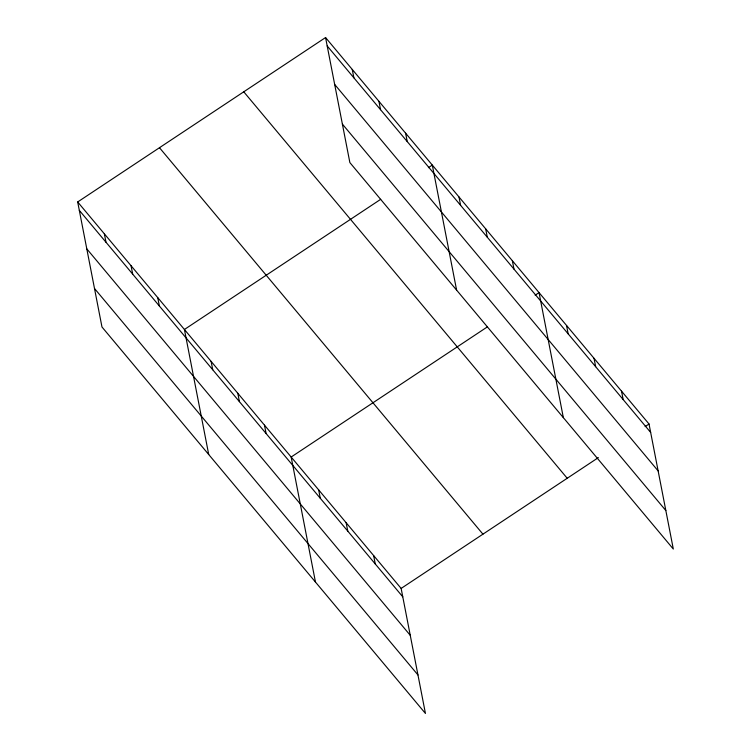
<?xml version="1.0" encoding="UTF-8"?>
<svg xmlns="http://www.w3.org/2000/svg" width="751" height="751" viewBox="0 0 751 751"><rect width="100%" height="100%" fill="white"/><g stroke="black" fill="none" stroke-linecap="round" stroke-linejoin="round"><path stroke-width="1.13" d="M77.682 201.963L401.137 588.427L425.441 713.45L101.976 326.995L77.682 201.963L325.558 37.55L649.024 424.005L673.318 549.037L349.863 162.573L325.558 37.55M380.691 199.315L184.417 329.492L208.722 454.524M428.408 167.661L432.304 165.079L456.608 290.111M487.427 326.845L291.163 457.03L315.467 582.053M535.144 295.199L539.04 292.608L563.344 417.64M401.137 588.427L598.378 457.594M645.128 426.596L649.024 424.005M327.192 45.942L650.648 432.407M334.674 84.431L658.129 470.896M342.381 124.093L665.837 510.549M243.756 91.81L567.221 478.265M159.475 147.712L482.94 534.168M79.315 210.364L402.771 596.82M86.787 248.853L410.253 635.308M94.504 288.506L417.96 674.961M621.528 391.158L623.161 399.56M594.032 358.311L595.665 366.704M566.536 325.465L568.169 333.857M512.36 260.728L513.994 269.13M485.672 228.848L487.305 237.241M458.983 196.969L460.616 205.361M405.615 133.199L407.249 141.592M378.926 101.319L380.56 109.712M352.247 69.43L353.881 77.832M373.641 555.571L375.275 563.973M346.145 522.724L347.779 531.126M318.659 489.877L320.283 498.27M264.474 425.141L266.107 433.543M237.795 393.261L239.419 401.654M211.106 361.381L212.74 369.774M157.738 297.612L159.362 306.014M131.049 265.732L132.683 274.124M104.361 233.852L105.994 242.244"/></g></svg>
